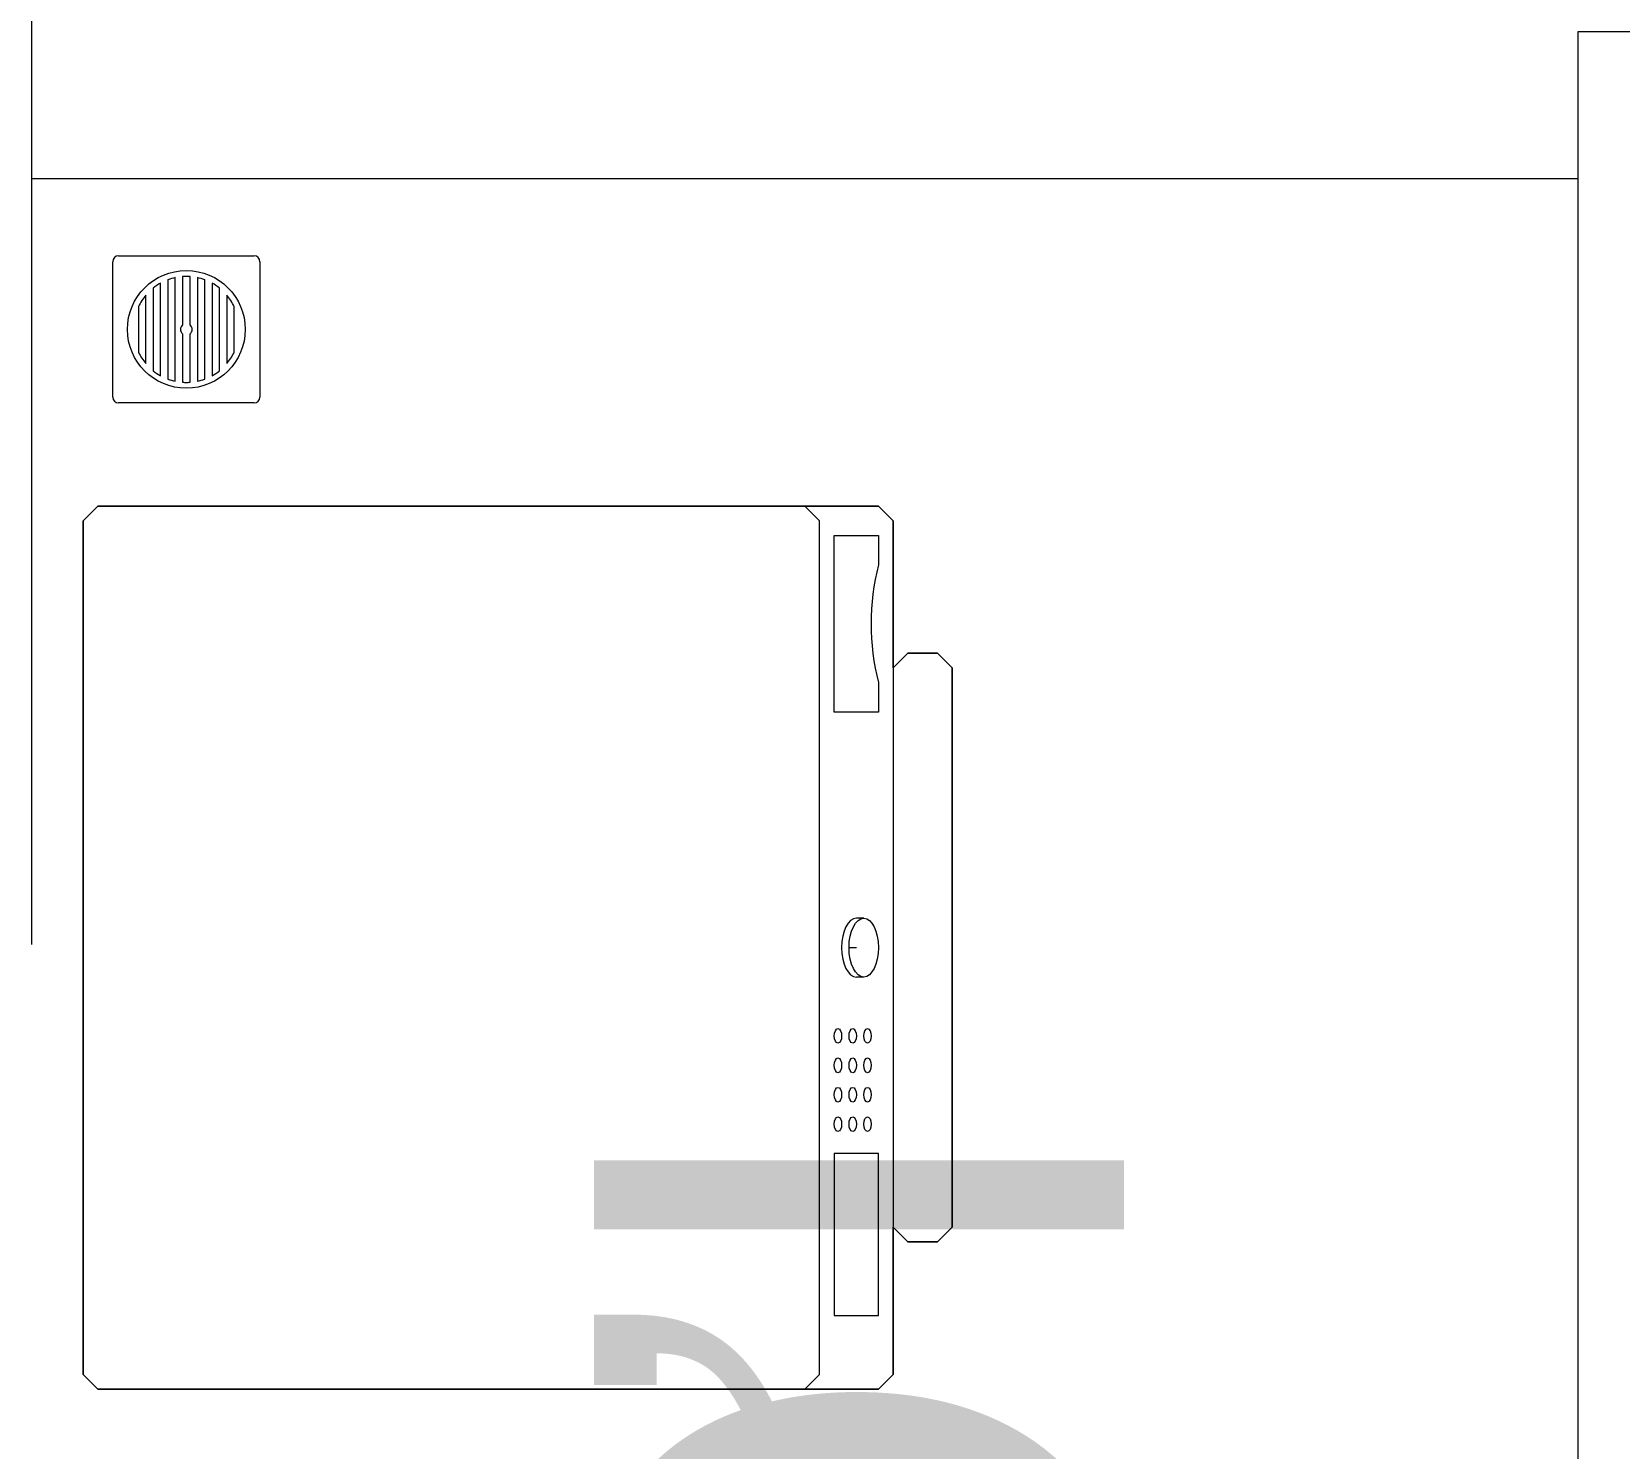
# Model space of a CAD drawing. Header units: millimetres. Extents: x -20215 to 101892, y -17414 to 45470.
# Drawn here: x 8101 to 9179, y 38158 to 39120 of the extents above; entities that cross this region are included whole.
import ezdxf

# ---------------------------------------------------------------- set-up
doc = ezdxf.new("R2010")
doc.units = ezdxf.units.MM
for name, color, linetype, lineweight in [('CHU', 181, 'Continuous', 5), ('NET-CAT', 3, 'Continuous', 15), ('NET-THAY', 2, 'Continuous', 9), ('THIET BI', 44, 'Continuous', 5), ('THIET-BI', 44, 'Continuous', 5)]:
    doc.layers.add(name, color=color, linetype=linetype, lineweight=lineweight)
doc.styles.add('Arial_6', font='arial_0.ttf', dxfattribs={"height": 360})

# ---------------------------------------------------------------- blocks, each defined once
blk = doc.blocks.new('X-MAY GIAT - X-MAY GIAT-1305597-MẶT BẰNG TẦNG 4')
at = {"layer": 'THIET BI'}
for p, q in [((-290, 0), (-300, -10)), ((-300, -10), (-290, 0)), ((290, 0), (-290, 0)), ((-290, 0), (290, 0)), ((300, -10), (290, 0)), ((290, 0), (300, -10)), ((-300, -10), (-300, -540)), ((-300, -540), (-300, -10)), ((300, -540), (300, -10)), ((300, -10), (300, -540)), ((-300, -490), (-290, -500)), ((290, -500), (300, -490)), ((-290, -500), (290, -500)), ((-250, -510), (-250, -540)), ((-140, -510), (-250, -510)), ((-140, -540), (-140, -510)), ((160, -510), (280, -510)), ((160, -540), (160, -510)), ((280, -510), (280, -540)), ((-20, -530), (-20, -525)), ((0, -520), (0, -525)), ((20, -530), (20, -525)), ((-300, -540), (-290, -550)), ((-290, -550), (-300, -540)), ((-250, -540), (-140, -540)), ((180, -540), (160, -540)), ((280, -540), (260, -540)), ((290, -550), (300, -540)), ((300, -540), (290, -550)), ((-290, -550), (-190, -550)), ((-190, -550), (-290, -550)), ((-190, -550), (-200, -560)), ((-200, -560), (-190, -550)), ((-200, -560), (-200, -580)), ((-200, -580), (-200, -560)), ((190, -550), (-190, -550)), ((200, -560), (190, -550)), ((190, -550), (290, -550)), ((190, -550), (200, -560)), ((290, -550), (190, -550)), ((200, -580), (200, -560)), ((200, -560), (200, -580)), ((-200, -580), (-190, -590)), ((-190, -590), (-200, -580)), ((190, -590), (200, -580)), ((200, -580), (190, -590)), ((-190, -590), (190, -590)), ((190, -590), (-190, -590))]:
    blk.add_line(p, q, dxfattribs=at)
blk.add_arc((220, -697.5), 162.5, 75.75, 104.25, dxfattribs=at)
for centre, major_axis in [((-120, -512.5), (5, 0)), ((-100, -512.5), (5, 0)), ((-80, -512.5), (5, 0)), ((-60, -512.5), (-5, 0)), ((-120, -522.5), (5, 0)), ((-100, -522.5), (5, 0)), ((-80, -522.5), (5, 0)), ((-60, -522.5), (-5, 0)), ((0, -530), (-20, 0)), ((-120, -532.5), (5, 0)), ((-100, -532.5), (5, 0)), ((-80, -532.5), (5, 0)), ((-60, -532.5), (-5, 0))]:
    blk.add_ellipse(centre, major_axis=major_axis, ratio=0.5, dxfattribs=at)
blk.add_ellipse((0, -525), major_axis=(-20, 0), ratio=0.5, start_param=3.141593, end_param=6.283185, dxfattribs=at)
blk = doc.blocks.new('X-PHEU - X-PHEU-1231512-MẶT BẰNG TẦNG 4')
at = {"layer": 'THIET-BI'}
for p, q in [((25, 29), (25, 121)), ((29, 125), (121, 125)), ((125, 121), (125, 29)), ((62.5, 108.8), (62.5, 41.2)), ((67.5, 39.8), (67.5, 110.2)), ((72.5, 110.9), (72.5, 78.1)), ((77.5, 78.1), (77.5, 110.9)), ((82.5, 110.2), (82.5, 39.8)), ((87.5, 41.2), (87.5, 108.8)), ((47.5, 51.8), (47.5, 98.2)), ((52.5, 103.1), (52.5, 46.9)), ((57.5, 43.5), (57.5, 106.5)), ((92.5, 106.5), (92.5, 43.5)), ((97.5, 46.9), (97.5, 103.1)), ((102.5, 98.2), (102.5, 51.8)), ((42.5, 90.5), (42.5, 59.5)), ((107.5, 59.5), (107.5, 90.5)), ((72.5, 71.9), (72.5, 39.1)), ((77.5, 39.1), (77.5, 71.9)), ((121, 25), (29, 25))]:
    blk.add_line(p, q, dxfattribs=at)
blk.add_circle((75, 75), 40, dxfattribs=at)
for centre, radius, start, end in [((29, 121), 4, 90, 180), ((121, 121), 4, 0, 90), ((75, 75), 36, 102.0247, 110.3175), ((75, 75), 36, 90, 93.9821), ((75, 75), 36, 86.0179, 90), ((75, 75), 36, 69.6825, 77.9753), ((75, 75), 36, 139.8082, 154.5256), ((75, 75), 36, 119.0853, 128.6822), ((75, 75), 36, 51.3178, 60.9147), ((75, 75), 36, 25.4744, 40.1918), ((75, 75), 4, 128.6822, 231.3178), ((75, 75), 4, 308.6822, 51.3178), ((75, 75), 36, 205.4744, 220.1918), ((75, 75), 36, 319.8082, 334.5256), ((75, 75), 36, 231.3178, 240.9147), ((75, 75), 36, 299.0853, 308.6822), ((75, 75), 36, 249.6825, 257.9753), ((75, 75), 36, 266.0179, 270), ((75, 75), 36, 270, 273.9821), ((75, 75), 36, 282.0247, 290.3175), ((29, 29), 4, 180, 270), ((121, 29), 4, 270, 360)]:
    blk.add_arc(centre, radius, start, end, dxfattribs=at)

msp = doc.modelspace()

# ---------------------------------------------------------------- linework, layer by layer
at = {"layer": 'NET-CAT'}
for p, q in [((8100.5, 38499.9), (8100.5, 41099.9, 0)), ((9250.5, 39119.9), (9150.5, 39119.9)), ((9150.5, 39119.9), (9150.5, 36439.9))]:
    msp.add_line(p, q, dxfattribs=at)
at = {"layer": 'NET-THAY'}
msp.add_line((9150.5, 39019.9), (8100.5, 39019.9), dxfattribs=at)

# ---------------------------------------------------------------- block references
at = {"layer": 'THIET BI', "rotation": 90.00000000000014}
msp.add_blockref('X-MAY GIAT - X-MAY GIAT-1305597-MẶT BẰNG TẦNG 4', (8135.5, 38497.7), dxfattribs=at)
at = {"layer": 'THIET-BI', "rotation": 180}
msp.add_blockref('X-PHEU - X-PHEU-1231512-MẶT BẰNG TẦNG 4', (8280.5, 38992.7), dxfattribs=at)

# ---------------------------------------------------------------- texts
at = {"layer": 'CHU', "color": 7, "insert": (8482.3, 36655), "char_height": 360, "width": 1723.06, "attachment_point": 1, "rotation": 90, "line_spacing_factor": 0.936439, "style": 'Arial_6'}
msp.add_mtext('\\pt2540.0016,5079.9996,7620.0012,10159.9992,12700.0008,15239.9988,17780.0004,20319.9984,22860,25400.0016,27939.9996,30480.0012,33019.9992,35560.0008,38099.9988,40640.0004,43179.9984,45720,48260.0016,50799.9996,53340.0012,55879.9992,58420.0008,60959.9988,63500.0004,66039.9984,68580,71120.0016,73659.9996,76200.0012,78739.9992,81280.0008;S.PHƠI', dxfattribs=at)

doc.saveas('drawing.dxf')
